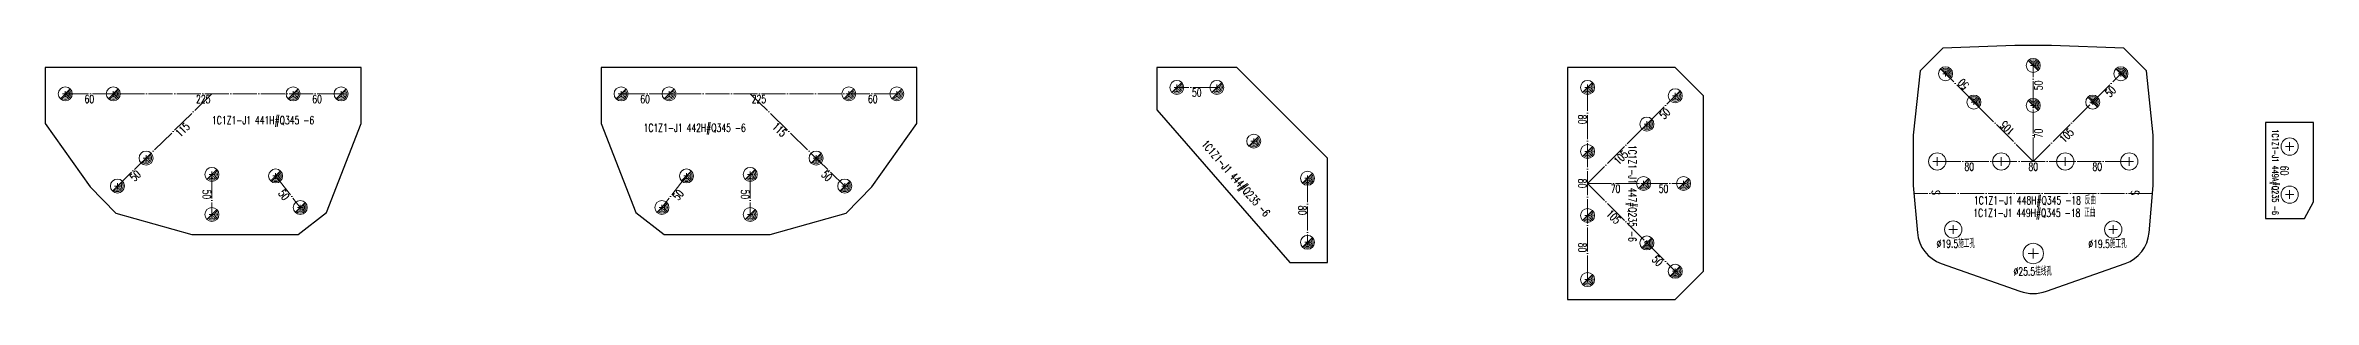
# Model space of a CAD drawing. Header units: millimetres. Extents: x 30 to 11727, y -2744 to 50.
# Drawn here: x 8892 to 11727, y -1897 to -1579 of the extents above; entities that cross this region are included whole.
import ezdxf
from ezdxf.enums import TextEntityAlignment as Align

# ---------------------------------------------------------------- set-up
doc = ezdxf.new("R2010")
doc.units = ezdxf.units.MM
doc.header["$LTSCALE"] = 20
doc.linetypes.add('DASHDOT2X', pattern=[1.75, 1.5, -0.125, 0, -0.125])
for name, color, linetype, lineweight in [('1', 7, 'Continuous', 25), ('11', 1, 'Continuous', 13), ('12', 7, 'Continuous', 13), ('5', 7, 'Continuous', 13), ('7', 3, 'DASHDOT2X', 13)]:
    doc.layers.add(name, color=color, linetype=linetype, lineweight=lineweight)
doc.styles.get("Standard").update_dxf_attribs({"font": 'simplex', "width": 0.7, "bigfont": 'gbhzfs.shx'})

# ---------------------------------------------------------------- blocks, each defined once
blk = doc.blocks.new('M16')
for p, q in [((-0.71, -0.71), (0.71, 0.71)), ((-0.4, 0), (0.4, 0)), ((0, 0.4), (0, -0.4))]:
    blk.add_line(p, q)
blk.add_circle((0, 0), 1)
for radius in [0.8, 0.6, 0.4, 0.2]:
    blk.add_arc((0, 0), radius, 225, 45)
blk = doc.blocks.new('M20')
for p, q in [((-0.5, 0), (0.5, 0)), ((0, -0.5), (0, 0.5))]:
    blk.add_line(p, q)
blk.add_circle((0, 0), 1)

msp = doc.modelspace()

# ---------------------------------------------------------------- linework, layer by layer
at = {"layer": '1'}
for p, q in [((11263.9, -1582.7), (11235.6, -1611)), ((11354, -1579.1), (11263.9, -1582.7)), ((11400, -1579.1), (11354, -1579.1)), ((11490.2, -1582.7), (11400, -1579.1)), ((11518.4, -1611), (11490.2, -1582.7)), ((9286.9, -1606.6), (8892.2, -1606.6)), ((8892.2, -1606.6), (8892.2, -1676.6)), ((9286.9, -1676.7), (9286.9, -1606.6)), ((9981.5, -1606.6), (9586.9, -1606.6)), ((9586.9, -1606.6), (9586.9, -1676.7)), ((9981.5, -1676.6), (9981.5, -1606.6)), ((10381.5, -1606.6), (10281.5, -1606.6)), ((10281.5, -1606.6), (10281.5, -1659.6)), ((10494.9, -1720.1), (10381.5, -1606.6)), ((10929.5, -1606.6), (10794.9, -1606.6)), ((10794.9, -1606.6), (10794.9, -1896.6)), ((10964.9, -1642.1), (10929.5, -1606.6)), ((11235.6, -1611), (11227, -1691.1)), ((11527, -1691.1), (11518.4, -1611)), ((10964.9, -1861.2), (10964.9, -1642.1)), ((10281.5, -1659.6), (10447.9, -1850.1)), ((8892.2, -1676.6), (8948.3, -1755.8)), ((9243.7, -1787.8), (9286.9, -1676.7)), ((9586.9, -1676.7), (9630.1, -1787.8)), ((9925.4, -1755.8), (9981.5, -1676.6)), ((11227, -1691.1), (11227, -1754.1)), ((11527, -1754.1), (11527, -1691.1)), ((11667.5, -1675.5), (11667.5, -1795.5)), ((11727.5, -1675.5), (11667.5, -1675.5)), ((11727.5, -1774.4), (11727.5, -1675.5)), ((10494.9, -1850.1), (10494.9, -1720.1)), ((8948.3, -1755.8), (8980.4, -1788.7)), ((9893.3, -1788.7), (9925.4, -1755.8)), ((11227, -1754.1), (11232.2, -1813.1)), ((11521.9, -1813.1), (11527, -1754.1)), ((11716, -1795.5), (11727.5, -1774.4)), ((8980.4, -1788.7), (9075.4, -1815.3)), ((9208.2, -1815.5), (9243.7, -1787.8)), ((9630.1, -1787.8), (9665.6, -1815.5)), ((9798.3, -1815.3), (9893.3, -1788.7)), ((11667.5, -1795.5), (11716, -1795.5)), ((9075.4, -1815.3), (9208.2, -1815.5)), ((9665.6, -1815.5), (9798.3, -1815.3)), ((10447.9, -1850.1), (10494.9, -1850.1)), ((10929.5, -1896.6), (10964.9, -1861.2)), ((11262, -1851.6), (11360.4, -1886.3)), ((11393.7, -1886.3), (11492, -1851.6)), ((10794.9, -1896.6), (10929.5, -1896.6))]:
    msp.add_line(p, q, dxfattribs=at)
for centre, radius, start, end in [((11277, -1809.1), 45, 185.0157, 250.5557), ((11477, -1809.1), 45, 289.4443, 354.9843), ((11377, -1839.1), 50, 250.5557, 289.4443)]:
    msp.add_arc(centre, radius, start, end, dxfattribs=at)
at = {"layer": '5'}
for p, q in [((11282.4, -1809.1), (11271.6, -1809.1)), ((11277, -1814.5), (11277, -1803.7)), ((11482.4, -1809.1), (11471.6, -1809.1)), ((11477, -1814.5), (11477, -1803.7)), ((11383.4, -1839.1), (11370.6, -1839.1)), ((11377, -1845.5), (11377, -1832.7))]:
    msp.add_line(p, q, dxfattribs=at)
for centre, radius in [((11277, -1809.1), 10.8), ((11477, -1809.1), 10.8), ((11377, -1839.1), 12.8)]:
    msp.add_circle(centre, radius, dxfattribs=at)
at = {"layer": '7'}
for p, q in [((11377, -1724.1), (11267.4, -1614.5)), ((11377, -1724.1), (11377, -1604.1)), ((11377, -1724.1), (11486.6, -1614.5)), ((9261.9, -1639.7), (8917.2, -1639.6)), ((9100.4, -1639.6), (8982.3, -1754.8)), ((9611.9, -1639.7), (9956.5, -1639.6)), ((9773.3, -1639.6), (9891.4, -1754.8)), ((10356.5, -1631.6), (10306.5, -1631.6)), ((10819.9, -1871.6), (10819.9, -1631.6)), ((10819.9, -1751.6), (10929.5, -1642)), ((11497, -1724.1), (11257, -1724.1)), ((9100.4, -1740.3), (9100.4, -1790.3)), ((9180.1, -1742.2), (9210.9, -1781.6)), ((9693.6, -1742.2), (9662.9, -1781.6)), ((9773.3, -1740.3), (9773.3, -1790.3)), ((10469.9, -1745.1), (10469.9, -1825.1)), ((10819.9, -1751.6), (10929.5, -1861.3)), ((10819.9, -1751.6), (10939.9, -1751.6))]:
    msp.add_line(p, q, dxfattribs=at)
at = {"layer": '7', "color": 6}
msp.add_line((11526.1, -1764.1), (11227.9, -1764.1), dxfattribs=at)

# ---------------------------------------------------------------- block references
at = {"layer": '5', "rotation": 90}
for name, p, xscale, yscale, zscale in [('M16', (11267.4, -1614.5), 8.75, 8.75, 8.75), ('M16', (11377, -1604.1), 8.75, 8.75, 8.75), ('M16', (11486.6, -1614.5), 8.75, 8.75, 8.75), ('M16', (11302.8, -1649.9), 8.75, 8.75, 8.75), ('M16', (11451.3, -1649.9), 8.75, 8.75, 8.75), ('M16', (11377, -1654.1), 8.75, 8.75, 8.75), ('M20', (11257, -1724.1), 10.75, 10.75, 10.75), ('M20', (11337, -1724.1), 10.75, 10.75, 10.75), ('M20', (11417, -1724.1), 10.75, 10.75, 10.75), ('M20', (11497, -1724.1), 10.75, 10.75, 10.75)]:
    msp.add_blockref(name, p, dxfattribs=dict(at, xscale=xscale, yscale=yscale, zscale=zscale))
at = {"layer": '5'}
for name, p, xscale, yscale, zscale in [('M16', (8917.2, -1639.6), 8.75, 8.75, 8.75), ('M16', (8977.2, -1639.6), 8.75, 8.75, 8.75), ('M16', (9201.9, -1639.7), 8.75, 8.75, 8.75), ('M16', (9261.9, -1639.7), 8.75, 8.75, 8.75), ('M16', (9611.9, -1639.7), 8.75, 8.75, 8.75), ('M16', (9671.9, -1639.6), 8.75, 8.75, 8.75), ('M16', (9896.5, -1639.6), 8.75, 8.75, 8.75), ('M16', (9956.5, -1639.6), 8.75, 8.75, 8.75), ('M16', (10306.5, -1631.6), 8.75, 8.75, 8.75), ('M16', (10356.5, -1631.6), 8.75, 8.75, 8.75), ('M16', (10819.9, -1631.6), 8.75, 8.75, 8.75), ('M16', (10929.5, -1642), 8.75, 8.75, 8.75), ('M16', (10894.1, -1677.4), 8.75, 8.75, 8.75), ('M16', (10402.7, -1698.8), 8.75, 8.75, 8.75), ('M20', (11697.5, -1705.5), 10.75, 10.75, 10.75), ('M16', (9018.1, -1719.9), 8.75, 8.75, 8.75), ('M16', (9855.6, -1719.9), 8.75, 8.75, 8.75), ('M16', (10819.9, -1711.6), 8.75, 8.75, 8.75), ('M16', (8982.3, -1754.8), 8.75, 8.75, 8.75), ('M16', (9100.4, -1740.3), 8.75, 8.75, 8.75), ('M16', (9180.1, -1742.2), 8.75, 8.75, 8.75), ('M16', (9693.6, -1742.2), 8.75, 8.75, 8.75), ('M16', (9773.3, -1740.3), 8.75, 8.75, 8.75), ('M16', (9891.4, -1754.8), 8.75, 8.75, 8.75), ('M16', (10469.9, -1745.1), 8.75, 8.75, 8.75), ('M16', (10889.9, -1751.6), 8.75, 8.75, 8.75), ('M16', (10939.9, -1751.6), 8.75, 8.75, 8.75), ('M20', (11697.5, -1765.5), 10.75, 10.75, 10.75), ('M16', (9100.4, -1790.3), 8.75, 8.75, 8.75), ('M16', (9210.9, -1781.6), 8.75, 8.75, 8.75), ('M16', (9662.9, -1781.6), 8.75, 8.75, 8.75), ('M16', (9773.3, -1790.3), 8.75, 8.75, 8.75), ('M16', (10819.9, -1791.6), 8.75, 8.75, 8.75), ('M16', (10469.9, -1825.1), 8.75, 8.75, 8.75), ('M16', (10894.1, -1825.9), 8.75, 8.75, 8.75), ('M16', (10819.9, -1871.6), 8.75, 8.75, 8.75), ('M16', (10929.5, -1861.3), 8.75, 8.75, 8.75)]:
    msp.add_blockref(name, p, dxfattribs=dict(at, xscale=xscale, yscale=yscale, zscale=zscale))

# ---------------------------------------------------------------- texts
at = {"layer": '11', "width": 0.7}
for s, p in [('60', (8947.2, -1641.1)), ('60', (9926.5, -1641.1)), ('50', (10331.5, -1633.1)), ('80', (11297, -1725.6)), ('80', (11377, -1725.6)), ('80', (11457, -1725.6)), ('70', (10854.9, -1753.1)), ('50', (10914.9, -1753.1))]:
    msp.add_text(s, height=10, dxfattribs=at).set_placement(p, align=Align.TOP_CENTER)
for s, rotation, p in [('225', 359.9978, (9089.6, -1641.2)), ('60', 359.9954, (9231.9, -1641.2)), ('60', 0.0046, (9641.9, -1641.2)), ('225', 0.0022, (9784.2, -1641.1)), ('50', 135, (11286.2, -1631.1)), ('50', 90, (11378.5, -1629.1)), ('50', 45, (11470, -1633.3)), ('80', 270, (10818.4, -1671.6)), ('50', 45, (10912.9, -1660.8)), ('115', 44.265, (9060.3, -1680.9)), ('115', 315.735, (9813.4, -1680.8)), ('105', 135, (11341, -1685.9)), ('70', 90, (11378.5, -1689.1)), ('105', 45, (11415.2, -1688.1)), ('105', 45, (10858.1, -1715.6)), ('50', 44.265, (9001.2, -1738.4)), ('50', 315.735, (9872.5, -1738.4)), ('80', 270, (10818.4, -1751.6)), ('60', 270, (11696, -1735.5)), ('50', 270, (9098.9, -1765.3)), ('50', 307.9457, (9194.3, -1762.8)), ('50', 52.0543, (9679.4, -1762.8)), ('50', 270, (9771.8, -1765.3)), ('80', 270, (10468.4, -1785.1)), ('105', 315, (10856, -1789.8)), ('80', 270, (10818.4, -1831.6)), ('50', 315, (10910.8, -1844.6))]:
    msp.add_text(s, height=10, rotation=rotation, dxfattribs=at).set_placement(p, align=Align.TOP_CENTER)
at = {"layer": '12', "width": 0.7}
for s, p in [('1C1Z1-J1 441H#Q345 -6 ', (9100.5, -1667.6)), ('1C1Z1-J1 442H#Q345 -6 ', (9640, -1677.1)), ('%%C19.5施工孔', (11256.2, -1821.8)), ('%%C19.5施工孔', (11445.8, -1822.1)), ('%%C25.5挂线孔', (11352.4, -1856.5))]:
    msp.add_text(s, height=10, dxfattribs=at).set_placement(p, align=Align.TOP_LEFT)
for s, height, rotation, p in [('1C1Z1-J1 444#Q235 -6 ', 10, 311.1519, (10334.4, -1704.9)), ('1C1Z1-J1 449A#Q235 -6 ', 8, 270, (11673.1, -1684)), ('1C1Z1-J1 447#Q235 -6 ', 10, 270, (10867.9, -1703.3)), ('S', 10, 90, (11263.2, -1766)), ('S', 10, 90, (11512.2, -1766.1))]:
    msp.add_text(s, height=height, rotation=rotation, dxfattribs=at).set_placement(p, align=Align.BOTTOM_LEFT)
for s, p in [('1C1Z1-J1 449H#Q345 -18 正曲', (11302.1, -1796.3)), ('1C1Z1-J1 448H#Q345 -18 反曲', (11302.8, -1780.7))]:
    msp.add_text(s, height=10, dxfattribs=at).set_placement(p, align=Align.BOTTOM_LEFT)

doc.saveas('drawing.dxf')
